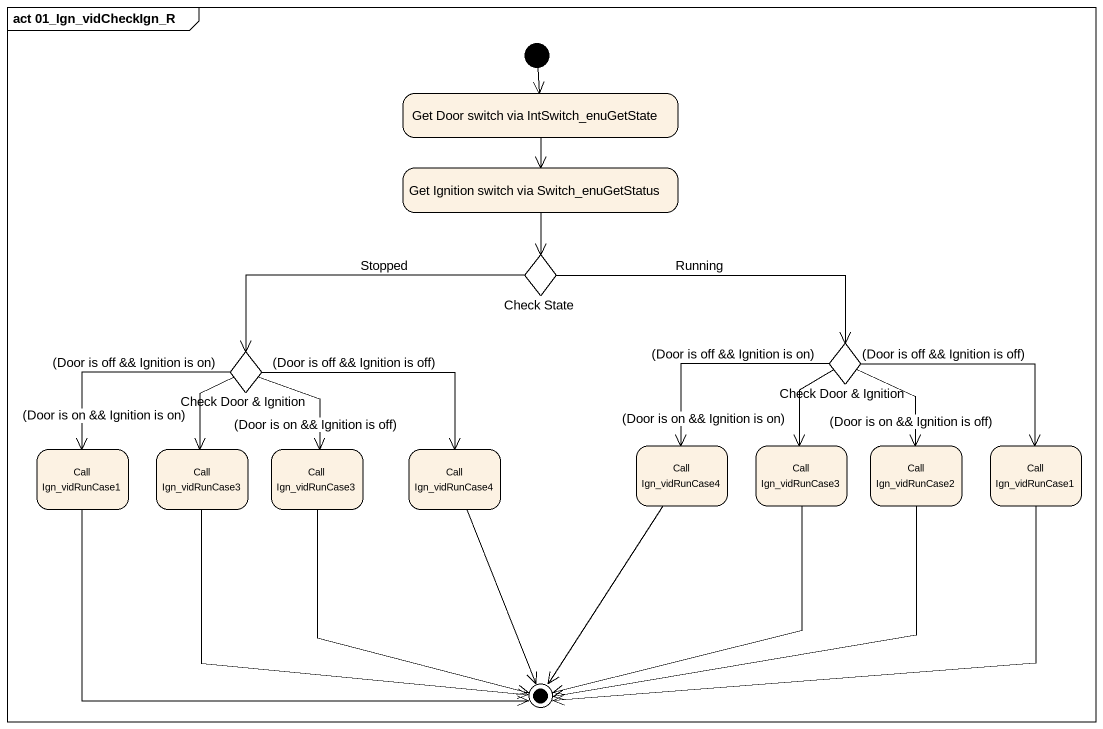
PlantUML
@startuml
mainframe act 01_Ign_vidCheckIgn_R
hide empty description
state "Get Door switch via IntSwitch_enuGetState" as Get_Door_switch_via
state "Get Ignition switch via Switch_enuGetStatus" as Get_Ignition_switch_via
state "Check State" as Check_State <<choice>>
state "Check Door & Ignition" as Check_Door_Ignition <<choice>>
state "Check Door & Ignition" as Check_Door_Ignition_2 <<choice>>
state "Call Ign_vidRunCase1" as Call_Ign_vidRunCase1
state "Call Ign_vidRunCase3" as Call_Ign_vidRunCase3
state "Call Ign_vidRunCase3" as Call_Ign_vidRunCase3_2
state "Call Ign_vidRunCase4" as Call_Ign_vidRunCase4
state "Call Ign_vidRunCase4" as Call_Ign_vidRunCase4_2
state "Call Ign_vidRunCase3" as Call_Ign_vidRunCase3_3
state "Call Ign_vidRunCase2" as Call_Ign_vidRunCase2
state "Call Ign_vidRunCase1" as Call_Ign_vidRunCase1_2
[*] --> Get_Door_switch_via
Get_Door_switch_via --> Get_Ignition_switch_via
Get_Ignition_switch_via --> Check_State
Check_State -left-> Check_Door_Ignition : Stopped
Check_State -right-> Check_Door_Ignition_2 : Running
Check_Door_Ignition --> Call_Ign_vidRunCase1 : (Door is off && Ignition is on)
Check_Door_Ignition --> Call_Ign_vidRunCase3 : (Door is on && Ignition is on)
Check_Door_Ignition --> Call_Ign_vidRunCase3_2 : (Door is on && Ignition is off)
Check_Door_Ignition -right-> Call_Ign_vidRunCase4 : (Door is off && Ignition is off)
Check_Door_Ignition_2 --> Call_Ign_vidRunCase4_2 : (Door is off && Ignition is on)
Check_Door_Ignition_2 --> Call_Ign_vidRunCase3_3 : (Door is on && Ignition is on)
Check_Door_Ignition_2 --> Call_Ign_vidRunCase2 : (Door is on && Ignition is off)
Check_Door_Ignition_2 -right-> Call_Ign_vidRunCase1_2 : (Door is off && Ignition is off)
Call_Ign_vidRunCase1 -right-> [*]
Call_Ign_vidRunCase3 --> [*]
Call_Ign_vidRunCase3_2 --> [*]
Call_Ign_vidRunCase4 --> [*]
Call_Ign_vidRunCase4_2 --> [*]
Call_Ign_vidRunCase3_3 --> [*]
Call_Ign_vidRunCase2 -left-> [*]
Call_Ign_vidRunCase1_2 -left-> [*]
@enduml
